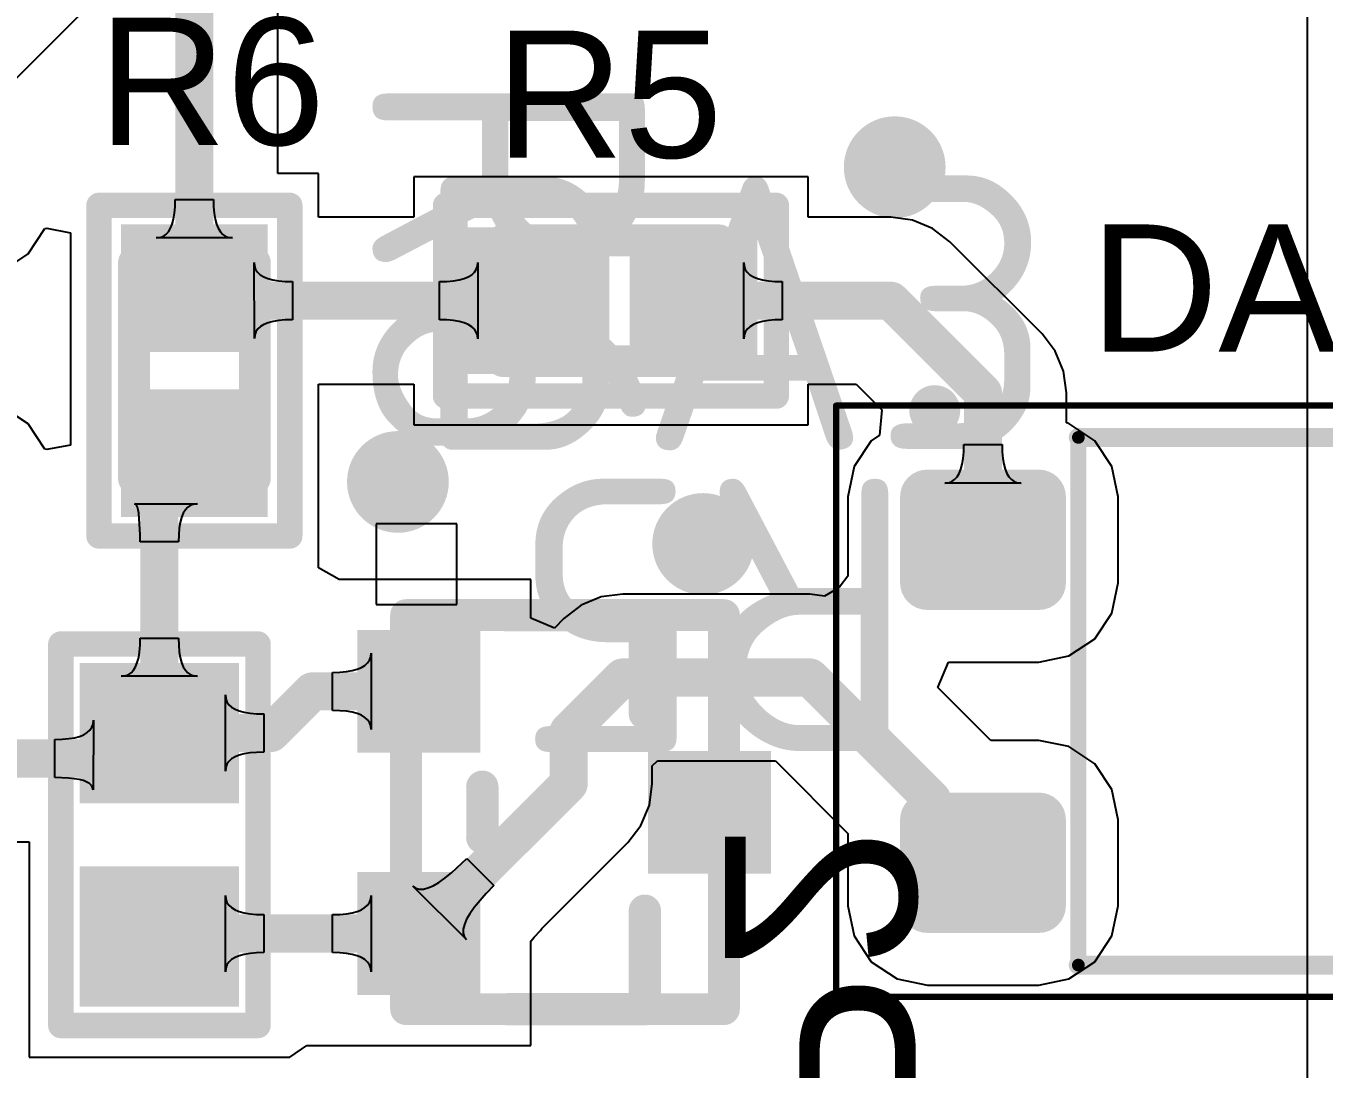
# Model space of a CAD drawing. Header units: inches. Extents: x -26.6 to 27.1, y -26.7 to 26.6.
# Drawn here: x -12.32 to -2.12, y -15.39 to -7.19 of the extents above; entities that cross this region are included whole.
import ezdxf

# ---------------------------------------------------------------- set-up
doc = ezdxf.new("R2010")
doc.units = ezdxf.units.IN
for name, color, linetype in [('Assembly Notes', 56, 'Continuous'), ('Bottom Designator', 56, 'Continuous'), ('Bottom Layer', 5, 'Continuous'), ('Bottom Solder', 6, 'Continuous'), ('Mechanical 13', 56, 'Continuous'), ('Mechanical 15', 56, 'Continuous'), ('Mechanical 4', 56, 'Continuous'), ('Multi-Layer', 9, 'Continuous'), ('Pad Holes', 156, 'Continuous'), ('Top Layer', 1, 'Continuous'), ('Top Overlay', 2, 'Continuous'), ('Top Paste', 8, 'Continuous'), ('Top Solder', 216, 'Continuous'), ('Via Holes', 16, 'Continuous')]:
    doc.layers.add(name, color=color, linetype=linetype)
doc.styles.add('Arial', font='', dxfattribs={"height": 0.2})
doc.styles.add('GOST type B', font='', dxfattribs={"height": 0.2})
doc.styles.get('Arial').set_extended_font_data('Arial')
doc.styles.get('GOST type B').set_extended_font_data('GOST type B')

# ---------------------------------------------------------------- blocks, each defined once
blk = doc.blocks.new('________2_5__16_B_79')
at = {"layer": 'Bottom Layer'}
h = blk.add_hatch(color=5, dxfattribs=at)
edge = h.paths.add_edge_path()
edge.add_arc((0, 0), 2.5, 0, 360)
at = {"layer": 'Bottom Solder'}
h = blk.add_hatch(color=6, dxfattribs=at)
edge = h.paths.add_edge_path()
edge.add_arc((0, 0), 2.602, 0, 360)
at = {"layer": 'Multi-Layer'}
h = blk.add_hatch(color=9, dxfattribs=at)
edge = h.paths.add_edge_path()
edge.add_arc((0, 0), 2.5, 0, 360)
at = {"layer": 'Pad Holes'}
h = blk.add_hatch(color=7, dxfattribs=at)
edge = h.paths.add_edge_path()
edge.add_arc((0, 0), 1.25, 0, 360)
at = {"layer": 'Top Layer'}
h = blk.add_hatch(color=1, dxfattribs=at)
edge = h.paths.add_edge_path()
edge.add_arc((0, 0), 2.5, 0, 360)
at = {"layer": 'Top Solder'}
h = blk.add_hatch(color=216, dxfattribs=at)
edge = h.paths.add_edge_path()
edge.add_arc((0, 0), 2.602, 0, 360)
at = {"layer": 'Mechanical 13'}
for points in [[(2.921, 0, 0.15, 0.15, 1), (-2.921, 0, 0.15, 0.15, 1)], [(-2.959, 0, 0.075, 0.075, 1), (-2.883, 0, 0.075, 0.075, 1)], [(2.883, 0, 0.075, 0.075, 1), (2.959, 0, 0.075, 0.075, 1)]]:
    blk.add_lwpolyline(points, format="xyseb", close=True, dxfattribs=at)
at = {"layer": 'Bottom Designator', "style": 'Arial', "text_generation_flag": 2}
blk.add_text('XP2', height=1.5, rotation=180, dxfattribs=at).set_placement((2.58, -3.171))
blk = doc.blocks.new('0603R_94')
at = {"layer": 'Top Layer'}
for points in [[(-1.05, -0.475), (-1.05, 0.475), (-0.25, 0.475), (-0.25, -0.475)], [(0.25, -0.475), (0.25, 0.475), (1.05, 0.475), (1.05, -0.475)]]:
    blk.add_hatch(color=1, dxfattribs=at).paths.add_polyline_path(points)
at = {"layer": 'Top Paste'}
for points in [[(-1.05, -0.475), (-1.05, 0.475), (-0.25, 0.475), (-0.25, -0.475)], [(0.25, -0.475), (0.25, 0.475), (1.05, 0.475), (1.05, -0.475)]]:
    blk.add_hatch(color=8, dxfattribs=at).paths.add_polyline_path(points)
at = {"layer": 'Top Solder'}
for points in [[(-1.152, -0.577), (-1.152, 0.577), (-0.148, 0.577), (-0.148, -0.577)], [(0.148, -0.577), (0.148, 0.577), (1.152, 0.577), (1.152, -0.577)]]:
    blk.add_hatch(color=216, dxfattribs=at).paths.add_polyline_path(points)
at = {"layer": 'Assembly Notes'}
for points in [[(0.85, 0.475, 0.25, 0.25, 0), (-0.85, 0.475, 0.25, 0.25, 0)], [(-0.85, -0.475, 0.25, 0.25, 0), (-0.85, 0.475, 0.25, 0.25, 0)], [(0.85, -0.475, 0.25, 0.25, 0), (0.85, 0.475, 0.25, 0.25, 0)], [(0.85, -0.475, 0.25, 0.25, 0), (-0.85, -0.475, 0.25, 0.25, 0)]]:
    blk.add_lwpolyline(points, format="xyseb", dxfattribs=at)
for points in [[(-0.913, 0.475, 0.125, 0.125, 1), (-0.788, 0.475, 0.125, 0.125, 1)], [(-0.913, 0.475, 0.125, 0.125, 1), (-0.788, 0.475, 0.125, 0.125, 1)], [(0.787, 0.475, 0.125, 0.125, 1), (0.912, 0.475, 0.125, 0.125, 1)], [(0.787, 0.475, 0.125, 0.125, 1), (0.912, 0.475, 0.125, 0.125, 1)], [(-0.913, -0.475, 0.125, 0.125, 1), (-0.788, -0.475, 0.125, 0.125, 1)], [(-0.913, -0.475, 0.125, 0.125, 1), (-0.788, -0.475, 0.125, 0.125, 1)], [(0.787, -0.475, 0.125, 0.125, 1), (0.912, -0.475, 0.125, 0.125, 1)], [(0.787, -0.475, 0.125, 0.125, 1), (0.912, -0.475, 0.125, 0.125, 1)]]:
    blk.add_lwpolyline(points, format="xyseb", close=True, dxfattribs=at)
at = {"layer": 'Top Overlay'}
for points in [[(-1.3, -0.75, 0.2, 0.2, 0), (-1.3, 0.75, 0.2, 0.2, 0)], [(1.3, 0.75, 0.2, 0.2, 0), (-1.3, 0.75, 0.2, 0.2, 0)], [(1.3, -0.75, 0.2, 0.2, 0), (1.3, 0.75, 0.2, 0.2, 0)], [(1.3, -0.75, 0.2, 0.2, 0), (-1.3, -0.75, 0.2, 0.2, 0)]]:
    blk.add_lwpolyline(points, format="xyseb", dxfattribs=at)
for points in [[(-1.35, 0.75, 0.1, 0.1, 1), (-1.25, 0.75, 0.1, 0.1, 1)], [(-1.35, 0.75, 0.1, 0.1, 1), (-1.25, 0.75, 0.1, 0.1, 1)], [(1.25, 0.75, 0.1, 0.1, 1), (1.35, 0.75, 0.1, 0.1, 1)], [(1.25, 0.75, 0.1, 0.1, 1), (1.35, 0.75, 0.1, 0.1, 1)], [(-1.35, -0.75, 0.1, 0.1, 1), (-1.25, -0.75, 0.1, 0.1, 1)], [(-1.35, -0.75, 0.1, 0.1, 1), (-1.25, -0.75, 0.1, 0.1, 1)], [(1.25, -0.75, 0.1, 0.1, 1), (1.35, -0.75, 0.1, 0.1, 1)], [(1.25, -0.75, 0.1, 0.1, 1), (1.35, -0.75, 0.1, 0.1, 1)]]:
    blk.add_lwpolyline(points, format="xyseb", close=True, dxfattribs=at)
at = {"layer": 'Assembly Notes', "style": 'GOST type B'}
blk.add_text('R6', height=2.15, dxfattribs=at).set_placement((-2.4, 1.4))
blk = doc.blocks.new('0603R_95')
at = {"layer": 'Top Layer'}
for points in [[(-1.05, -0.475), (-1.05, 0.475), (-0.25, 0.475), (-0.25, -0.475)], [(0.25, -0.475), (0.25, 0.475), (1.05, 0.475), (1.05, -0.475)]]:
    blk.add_hatch(color=1, dxfattribs=at).paths.add_polyline_path(points)
at = {"layer": 'Top Paste'}
for points in [[(-1.05, -0.475), (-1.05, 0.475), (-0.25, 0.475), (-0.25, -0.475)], [(0.25, -0.475), (0.25, 0.475), (1.05, 0.475), (1.05, -0.475)]]:
    blk.add_hatch(color=8, dxfattribs=at).paths.add_polyline_path(points)
at = {"layer": 'Top Solder'}
for points in [[(-1.152, -0.577), (-1.152, 0.577), (-0.148, 0.577), (-0.148, -0.577)], [(0.148, -0.577), (0.148, 0.577), (1.152, 0.577), (1.152, -0.577)]]:
    blk.add_hatch(color=216, dxfattribs=at).paths.add_polyline_path(points)
at = {"layer": 'Assembly Notes'}
for points in [[(0.85, 0.475, 0.25, 0.25, 0), (-0.85, 0.475, 0.25, 0.25, 0)], [(-0.85, 0.475, 0.25, 0.25, 0), (-0.85, -0.475, 0.25, 0.25, 0)], [(0.85, 0.475, 0.25, 0.25, 0), (0.85, -0.475, 0.25, 0.25, 0)], [(0.85, -0.475, 0.25, 0.25, 0), (-0.85, -0.475, 0.25, 0.25, 0)]]:
    blk.add_lwpolyline(points, format="xyseb", dxfattribs=at)
for points in [[(-0.913, 0.475, 0.125, 0.125, 1), (-0.788, 0.475, 0.125, 0.125, 1)], [(-0.913, 0.475, 0.125, 0.125, 1), (-0.788, 0.475, 0.125, 0.125, 1)], [(0.787, 0.475, 0.125, 0.125, 1), (0.912, 0.475, 0.125, 0.125, 1)], [(0.787, 0.475, 0.125, 0.125, 1), (0.912, 0.475, 0.125, 0.125, 1)], [(-0.913, -0.475, 0.125, 0.125, 1), (-0.788, -0.475, 0.125, 0.125, 1)], [(-0.913, -0.475, 0.125, 0.125, 1), (-0.788, -0.475, 0.125, 0.125, 1)], [(0.787, -0.475, 0.125, 0.125, 1), (0.912, -0.475, 0.125, 0.125, 1)], [(0.787, -0.475, 0.125, 0.125, 1), (0.912, -0.475, 0.125, 0.125, 1)]]:
    blk.add_lwpolyline(points, format="xyseb", close=True, dxfattribs=at)
at = {"layer": 'Top Overlay'}
for points in [[(-1.3, 0.75, 0.2, 0.2, 0), (-1.3, -0.75, 0.2, 0.2, 0)], [(1.3, 0.75, 0.2, 0.2, 0), (-1.3, 0.75, 0.2, 0.2, 0)], [(1.3, 0.75, 0.2, 0.2, 0), (1.3, -0.75, 0.2, 0.2, 0)], [(1.3, -0.75, 0.2, 0.2, 0), (-1.3, -0.75, 0.2, 0.2, 0)]]:
    blk.add_lwpolyline(points, format="xyseb", dxfattribs=at)
for points in [[(-1.35, 0.75, 0.1, 0.1, 1), (-1.25, 0.75, 0.1, 0.1, 1)], [(-1.35, 0.75, 0.1, 0.1, 1), (-1.25, 0.75, 0.1, 0.1, 1)], [(1.25, 0.75, 0.1, 0.1, 1), (1.35, 0.75, 0.1, 0.1, 1)], [(1.25, 0.75, 0.1, 0.1, 1), (1.35, 0.75, 0.1, 0.1, 1)], [(-1.35, -0.75, 0.1, 0.1, 1), (-1.25, -0.75, 0.1, 0.1, 1)], [(-1.35, -0.75, 0.1, 0.1, 1), (-1.25, -0.75, 0.1, 0.1, 1)], [(1.25, -0.75, 0.1, 0.1, 1), (1.35, -0.75, 0.1, 0.1, 1)], [(1.25, -0.75, 0.1, 0.1, 1), (1.35, -0.75, 0.1, 0.1, 1)]]:
    blk.add_lwpolyline(points, format="xyseb", close=True, dxfattribs=at)
at = {"layer": 'Assembly Notes', "style": 'GOST type B'}
blk.add_text('R5', height=2.15, dxfattribs=at).set_placement((-2.4, 1.4))
blk = doc.blocks.new('SOT23_3_101')
at = {"layer": 'Top Layer'}
for points in [[(-0.381, 0.381), (0.381, 0.381), (0.381, -0.381), (-0.381, -0.381)], [(1.905, -0.571), (2.667, -0.571), (2.667, -1.333), (1.905, -1.333)], [(-0.381, -1.524), (0.381, -1.524), (0.381, -2.286), (-0.381, -2.286)]]:
    blk.add_hatch(color=1, dxfattribs=at).paths.add_polyline_path(points)
at = {"layer": 'Top Paste'}
for points in [[(-0.381, 0.381), (0.381, 0.381), (0.381, -0.381), (-0.381, -0.381)], [(1.905, -0.571), (2.667, -0.571), (2.667, -1.333), (1.905, -1.333)], [(-0.381, -1.524), (0.381, -1.524), (0.381, -2.286), (-0.381, -2.286)]]:
    blk.add_hatch(color=8, dxfattribs=at).paths.add_polyline_path(points)
at = {"layer": 'Top Solder'}
for points in [[(-0.483, 0.483), (0.483, 0.483), (0.483, -0.483), (-0.483, -0.483)], [(1.803, -0.47), (2.769, -0.47), (2.769, -1.435), (1.803, -1.435)], [(-0.483, -1.422), (0.483, -1.422), (0.483, -2.388), (-0.483, -2.388)]]:
    blk.add_hatch(color=216, dxfattribs=at).paths.add_polyline_path(points)
at = {"layer": 'Assembly Notes'}
for points in [[(-0.1, 0.6, 0.25, 0.25, 0), (2.4, 0.6, 0.25, 0.25, 0)], [(-0.1, -2.5, 0.25, 0.25, 0), (-0.1, 0.6, 0.25, 0.25, 0)], [(2.4, -2.5, 0.25, 0.25, 0), (2.4, 0.6, 0.25, 0.25, 0)], [(-0.1, -2.5, 0.25, 0.25, 0), (2.4, -2.5, 0.25, 0.25, 0)]]:
    blk.add_lwpolyline(points, format="xyseb", dxfattribs=at)
for points in [[(-0.162, 0.6, 0.125, 0.125, 1), (-0.038, 0.6, 0.125, 0.125, 1)], [(-0.162, 0.6, 0.125, 0.125, 1), (-0.038, 0.6, 0.125, 0.125, 1)], [(2.338, 0.6, 0.125, 0.125, 1), (2.462, 0.6, 0.125, 0.125, 1)], [(2.338, 0.6, 0.125, 0.125, 1), (2.462, 0.6, 0.125, 0.125, 1)], [(-0.162, -2.5, 0.125, 0.125, 1), (-0.038, -2.5, 0.125, 0.125, 1)], [(-0.162, -2.5, 0.125, 0.125, 1), (-0.038, -2.5, 0.125, 0.125, 1)], [(2.338, -2.5, 0.125, 0.125, 1), (2.462, -2.5, 0.125, 0.125, 1)], [(2.338, -2.5, 0.125, 0.125, 1), (2.462, -2.5, 0.125, 0.125, 1)]]:
    blk.add_lwpolyline(points, format="xyseb", close=True, dxfattribs=at)
at = {"layer": 'Top Overlay'}
for p, q in [((-0.335, 1.318), (-0.335, 0.683)), ((0.3, 1.318), (-0.335, 1.318)), ((0.3, 0.683), (0.3, 1.318)), ((-0.335, 0.683), (0.3, 0.683))]:
    blk.add_line(p, q, dxfattribs=at)
for points in [[(0.675, 0.6, 0.254, 0.254, 0), (1.778, 0.6, 0.254, 0.254, 0)], [(1.778, -0.175, 0.254, 0.254, 0), (1.778, 0.6, 0.254, 0.254, 0)], [(0.5, -1.15, 0.254, 0.254, 0), (0.5, -0.75, 0.254, 0.254, 0)], [(1.778, -2.5, 0.254, 0.254, 0), (1.778, -1.725, 0.254, 0.254, 0)], [(0.7, -2.5, 0.254, 0.254, 0), (1.778, -2.5, 0.254, 0.254, 0)]]:
    blk.add_lwpolyline(points, format="xyseb", dxfattribs=at)
for points in [[(0.611, 0.6, 0.127, 0.127, 1), (0.738, 0.6, 0.127, 0.127, 1)], [(1.714, 0.6, 0.127, 0.127, 1), (1.841, 0.6, 0.127, 0.127, 1)], [(1.714, 0.6, 0.127, 0.127, 1), (1.841, 0.6, 0.127, 0.127, 1)], [(1.714, -0.175, 0.127, 0.127, 1), (1.841, -0.175, 0.127, 0.127, 1)], [(0.436, -0.75, 0.127, 0.127, 1), (0.563, -0.75, 0.127, 0.127, 1)], [(0.436, -1.15, 0.127, 0.127, 1), (0.563, -1.15, 0.127, 0.127, 1)], [(1.714, -1.725, 0.127, 0.127, 1), (1.841, -1.725, 0.127, 0.127, 1)], [(0.637, -2.5, 0.127, 0.127, 1), (0.764, -2.5, 0.127, 0.127, 1)], [(1.714, -2.5, 0.127, 0.127, 1), (1.841, -2.5, 0.127, 0.127, 1)], [(1.714, -2.5, 0.127, 0.127, 1), (1.841, -2.5, 0.127, 0.127, 1)]]:
    blk.add_lwpolyline(points, format="xyseb", close=True, dxfattribs=at)
at = {"layer": 'Assembly Notes', "style": 'GOST type B'}
blk.add_text('DA3', height=2.15, rotation=360, dxfattribs=at).set_placement((-0.05, 1.9))
blk = doc.blocks.new('SOP4_2_54_102')
at = {"layer": 'Top Layer'}
h = blk.add_hatch(color=1, dxfattribs=at)
edge = h.paths.add_edge_path()
edge.add_arc((-3.488, 1.608), 0.112, 90, 180)
edge.add_line((-3.6, 1.608), (-3.6, 0.932))
edge.add_arc((-3.488, 0.932), 0.112, 180, 270)
edge.add_line((-3.488, 0.82), (-2.612, 0.82))
edge.add_arc((-2.612, 0.932), 0.112, 270, 360)
edge.add_line((-2.5, 0.932), (-2.5, 1.608))
edge.add_arc((-2.612, 1.608), 0.112, 0, 90)
edge.add_line((-2.612, 1.72), (-3.488, 1.72))
h = blk.add_hatch(color=1, dxfattribs=at)
edge = h.paths.add_edge_path()
edge.add_arc((2.612, 1.608), 0.112, 90, 180)
edge.add_line((2.5, 1.608), (2.5, 0.932))
edge.add_arc((2.612, 0.932), 0.112, 180, 270)
edge.add_line((2.612, 0.82), (3.488, 0.82))
edge.add_arc((3.488, 0.932), 0.112, 270, 360)
edge.add_line((3.6, 0.932), (3.6, 1.608))
edge.add_arc((3.488, 1.608), 0.112, 0, 90)
edge.add_line((3.488, 1.72), (2.612, 1.72))
h = blk.add_hatch(color=1, dxfattribs=at)
edge = h.paths.add_edge_path()
edge.add_arc((-3.488, -0.932), 0.112, 90, 180)
edge.add_line((-3.6, -0.932), (-3.6, -1.608))
edge.add_arc((-3.488, -1.608), 0.112, 180, 270)
edge.add_line((-3.488, -1.72), (-2.612, -1.72))
edge.add_arc((-2.612, -1.608), 0.112, 270, 360)
edge.add_line((-2.5, -1.608), (-2.5, -0.932))
edge.add_arc((-2.612, -0.932), 0.112, 0, 90)
edge.add_line((-2.612, -0.82), (-3.488, -0.82))
h = blk.add_hatch(color=1, dxfattribs=at)
edge = h.paths.add_edge_path()
edge.add_arc((2.612, -0.932), 0.112, 90, 180)
edge.add_line((2.5, -0.932), (2.5, -1.608))
edge.add_arc((2.612, -1.608), 0.112, 180, 270)
edge.add_line((2.612, -1.72), (3.488, -1.72))
edge.add_arc((3.488, -1.608), 0.112, 270, 360)
edge.add_line((3.6, -1.608), (3.6, -0.932))
edge.add_arc((3.488, -0.932), 0.112, 0, 90)
edge.add_line((3.488, -0.82), (2.612, -0.82))
at = {"layer": 'Top Paste'}
h = blk.add_hatch(color=8, dxfattribs=at)
edge = h.paths.add_edge_path()
edge.add_arc((-3.488, 1.608), 0.112, 90, 180)
edge.add_line((-3.6, 1.608), (-3.6, 0.932))
edge.add_arc((-3.488, 0.932), 0.112, 180, 270)
edge.add_line((-3.488, 0.82), (-2.612, 0.82))
edge.add_arc((-2.612, 0.932), 0.112, 270, 360)
edge.add_line((-2.5, 0.932), (-2.5, 1.608))
edge.add_arc((-2.612, 1.608), 0.112, 0, 90)
edge.add_line((-2.612, 1.72), (-3.488, 1.72))
h = blk.add_hatch(color=8, dxfattribs=at)
edge = h.paths.add_edge_path()
edge.add_arc((2.612, 1.608), 0.112, 90, 180)
edge.add_line((2.5, 1.608), (2.5, 0.932))
edge.add_arc((2.612, 0.932), 0.112, 180, 270)
edge.add_line((2.612, 0.82), (3.488, 0.82))
edge.add_arc((3.488, 0.932), 0.112, 270, 360)
edge.add_line((3.6, 0.932), (3.6, 1.608))
edge.add_arc((3.488, 1.608), 0.112, 0, 90)
edge.add_line((3.488, 1.72), (2.612, 1.72))
h = blk.add_hatch(color=8, dxfattribs=at)
edge = h.paths.add_edge_path()
edge.add_arc((-3.488, -0.932), 0.112, 90, 180)
edge.add_line((-3.6, -0.932), (-3.6, -1.608))
edge.add_arc((-3.488, -1.608), 0.112, 180, 270)
edge.add_line((-3.488, -1.72), (-2.612, -1.72))
edge.add_arc((-2.612, -1.608), 0.112, 270, 360)
edge.add_line((-2.5, -1.608), (-2.5, -0.932))
edge.add_arc((-2.612, -0.932), 0.112, 0, 90)
edge.add_line((-2.612, -0.82), (-3.488, -0.82))
h = blk.add_hatch(color=8, dxfattribs=at)
edge = h.paths.add_edge_path()
edge.add_arc((2.612, -0.932), 0.112, 90, 180)
edge.add_line((2.5, -0.932), (2.5, -1.608))
edge.add_arc((2.612, -1.608), 0.112, 180, 270)
edge.add_line((2.612, -1.72), (3.488, -1.72))
edge.add_arc((3.488, -1.608), 0.112, 270, 360)
edge.add_line((3.6, -1.608), (3.6, -0.932))
edge.add_arc((3.488, -0.932), 0.112, 0, 90)
edge.add_line((3.488, -0.82), (2.612, -0.82))
at = {"layer": 'Top Solder'}
h = blk.add_hatch(color=216, dxfattribs=at)
edge = h.paths.add_edge_path()
edge.add_arc((-3.488, 1.608), 0.214, 90, 180)
edge.add_line((-3.702, 1.608), (-3.702, 0.932))
edge.add_arc((-3.488, 0.932), 0.214, 180, 270)
edge.add_line((-3.488, 0.718), (-2.612, 0.718))
edge.add_arc((-2.612, 0.932), 0.214, 270, 360)
edge.add_line((-2.398, 0.932), (-2.398, 1.608))
edge.add_arc((-2.612, 1.608), 0.214, 0, 90)
edge.add_line((-2.612, 1.822), (-3.488, 1.822))
h = blk.add_hatch(color=216, dxfattribs=at)
edge = h.paths.add_edge_path()
edge.add_arc((2.612, 1.608), 0.214, 90, 180)
edge.add_line((2.398, 1.608), (2.398, 0.932))
edge.add_arc((2.612, 0.932), 0.214, 180, 270)
edge.add_line((2.612, 0.718), (3.488, 0.718))
edge.add_arc((3.488, 0.932), 0.214, 270, 360)
edge.add_line((3.702, 0.932), (3.702, 1.608))
edge.add_arc((3.488, 1.608), 0.214, 0, 90)
edge.add_line((3.488, 1.822), (2.612, 1.822))
h = blk.add_hatch(color=216, dxfattribs=at)
edge = h.paths.add_edge_path()
edge.add_arc((-3.488, -0.932), 0.214, 90, 180)
edge.add_line((-3.702, -0.932), (-3.702, -1.608))
edge.add_arc((-3.488, -1.608), 0.214, 180, 270)
edge.add_line((-3.488, -1.822), (-2.612, -1.822))
edge.add_arc((-2.612, -1.608), 0.214, 270, 360)
edge.add_line((-2.398, -1.608), (-2.398, -0.932))
edge.add_arc((-2.612, -0.932), 0.214, 0, 90)
edge.add_line((-2.612, -0.718), (-3.488, -0.718))
h = blk.add_hatch(color=216, dxfattribs=at)
edge = h.paths.add_edge_path()
edge.add_arc((2.612, -0.932), 0.214, 90, 180)
edge.add_line((2.398, -0.932), (2.398, -1.608))
edge.add_arc((2.612, -1.608), 0.214, 180, 270)
edge.add_line((2.612, -1.822), (3.488, -1.822))
edge.add_arc((3.488, -1.608), 0.214, 270, 360)
edge.add_line((3.702, -1.608), (3.702, -0.932))
edge.add_arc((3.488, -0.932), 0.214, 0, 90)
edge.add_line((3.488, -0.718), (2.612, -0.718))
at = {"layer": 'Mechanical 13'}
for points in [[(-3.329, 2.286, 0.2, 0.2, 1), (-3.529, 2.286, 0.2, 0.2, 1)], [(-3.579, 2.286, 0.1, 0.1, 1), (-3.479, 2.286, 0.1, 0.1, 1)], [(-3.379, 2.286, 0.1, 0.1, 1), (-3.279, 2.286, 0.1, 0.1, 1)], [(-2.332, 2.075, 0.0635, 0.0635, 1), (-2.268, 2.075, 0.0635, 0.0635, 1)], [(-2.325, 2.075, 0.05, 0.05, 1), (-2.275, 2.075, 0.05, 0.05, 1)], [(2.268, 2.075, 0.0635, 0.0635, 1), (2.332, 2.075, 0.0635, 0.0635, 1)], [(2.275, 2.075, 0.05, 0.05, 1), (2.325, 2.075, 0.05, 0.05, 1)], [(-2.332, -2.075, 0.0635, 0.0635, 1), (-2.268, -2.075, 0.0635, 0.0635, 1)], [(-2.325, -2.075, 0.05, 0.05, 1), (-2.275, -2.075, 0.05, 0.05, 1)], [(2.268, -2.075, 0.0635, 0.0635, 1), (2.332, -2.075, 0.0635, 0.0635, 1)], [(2.275, -2.075, 0.05, 0.05, 1), (2.325, -2.075, 0.05, 0.05, 1)]]:
    blk.add_lwpolyline(points, format="xyseb", close=True, dxfattribs=at)
for points in [[(-2.3, -2.075, 0.127, 0.127, 0), (-2.3, 2.075, 0.127, 0.127, 0)], [(-2.3, 2.075, 0.1, 0.1, 0), (2.3, 2.075, 0.1, 0.1, 0)], [(2.3, -2.075, 0.127, 0.127, 0), (2.3, 2.075, 0.127, 0.127, 0)], [(-2.3, -2.075, 0.1, 0.1, 0), (2.3, -2.075, 0.1, 0.1, 0)]]:
    blk.add_lwpolyline(points, format="xyseb", dxfattribs=at)
at = {"layer": 'Mechanical 15'}
for points in [[(-4.205, -2.325, 0.05, 0.05, 0), (-4.205, 2.325, 0.05, 0.05, 0)], [(-4.205, 2.325, 0.05, 0.05, 0), (4.205, 2.325, 0.05, 0.05, 0)], [(4.205, -2.325, 0.05, 0.05, 0), (4.205, 2.325, 0.05, 0.05, 0)], [(-4.205, -2.325, 0.05, 0.05, 0), (4.205, -2.325, 0.05, 0.05, 0)]]:
    blk.add_lwpolyline(points, format="xyseb", dxfattribs=at)
for points in [[(-4.217, 2.325, 0.025, 0.025, 1), (-4.193, 2.325, 0.025, 0.025, 1)], [(-4.217, 2.325, 0.025, 0.025, 1), (-4.193, 2.325, 0.025, 0.025, 1)], [(4.193, 2.325, 0.025, 0.025, 1), (4.217, 2.325, 0.025, 0.025, 1)], [(4.193, 2.325, 0.025, 0.025, 1), (4.217, 2.325, 0.025, 0.025, 1)], [(-4.217, -2.325, 0.025, 0.025, 1), (-4.193, -2.325, 0.025, 0.025, 1)], [(-4.217, -2.325, 0.025, 0.025, 1), (-4.193, -2.325, 0.025, 0.025, 1)], [(4.193, -2.325, 0.025, 0.025, 1), (4.217, -2.325, 0.025, 0.025, 1)], [(4.193, -2.325, 0.025, 0.025, 1), (4.217, -2.325, 0.025, 0.025, 1)]]:
    blk.add_lwpolyline(points, format="xyseb", close=True, dxfattribs=at)
at = {"layer": 'Top Overlay'}
for points in [[(-3.329, 2.286, 0.2, 0.2, 1), (-3.529, 2.286, 0.2, 0.2, 1)], [(-3.579, 2.286, 0.1, 0.1, 1), (-3.479, 2.286, 0.1, 0.1, 1)], [(-3.379, 2.286, 0.1, 0.1, 1), (-3.279, 2.286, 0.1, 0.1, 1)], [(-2.338, 2.075, 0.075, 0.075, 1), (-2.262, 2.075, 0.075, 0.075, 1)], [(2.262, 2.075, 0.075, 0.075, 1), (2.338, 2.075, 0.075, 0.075, 1)], [(-2.338, -2.075, 0.075, 0.075, 1), (-2.262, -2.075, 0.075, 0.075, 1)], [(2.262, -2.075, 0.075, 0.075, 1), (2.338, -2.075, 0.075, 0.075, 1)]]:
    blk.add_lwpolyline(points, format="xyseb", close=True, dxfattribs=at)
for points in [[(-2.3, 2.075, 0.15, 0.15, 0), (2.3, 2.075, 0.15, 0.15, 0)], [(-2.3, -2.075, 0.15, 0.15, 0), (2.3, -2.075, 0.15, 0.15, 0)]]:
    blk.add_lwpolyline(points, format="xyseb", dxfattribs=at)
blk = doc.blocks.new('0603C_105')
at = {"layer": 'Top Layer'}
for points in [[(-1.25, -0.525), (-1.25, 0.525), (-0.35, 0.525), (-0.35, -0.525)], [(0.35, -0.525), (0.35, 0.525), (1.25, 0.525), (1.25, -0.525)]]:
    blk.add_hatch(color=1, dxfattribs=at).paths.add_polyline_path(points)
at = {"layer": 'Top Paste'}
for points in [[(-1.25, -0.525), (-1.25, 0.525), (-0.35, 0.525), (-0.35, -0.525)], [(0.35, -0.525), (0.35, 0.525), (1.25, 0.525), (1.25, -0.525)]]:
    blk.add_hatch(color=8, dxfattribs=at).paths.add_polyline_path(points)
at = {"layer": 'Top Solder'}
for points in [[(-1.352, -0.627), (-1.352, 0.627), (-0.248, 0.627), (-0.248, -0.627)], [(0.248, -0.627), (0.248, 0.627), (1.352, 0.627), (1.352, -0.627)]]:
    blk.add_hatch(color=216, dxfattribs=at).paths.add_polyline_path(points)
at = {"layer": 'Top Overlay'}
for points in [[(-1.5, 0.775, 0.2, 0.2, 0), (1.5, 0.775, 0.2, 0.2, 0)], [(-1.5, 0.775, 0.2, 0.2, 0), (-1.5, -0.775, 0.2, 0.2, 0)], [(1.5, 0.775, 0.2, 0.2, 0), (1.5, -0.775, 0.2, 0.2, 0)], [(-1.5, -0.775, 0.2, 0.2, 0), (1.5, -0.775, 0.2, 0.2, 0)]]:
    blk.add_lwpolyline(points, format="xyseb", dxfattribs=at)
for points in [[(-1.55, 0.775, 0.1, 0.1, 1), (-1.45, 0.775, 0.1, 0.1, 1)], [(-1.55, 0.775, 0.1, 0.1, 1), (-1.45, 0.775, 0.1, 0.1, 1)], [(1.45, 0.775, 0.1, 0.1, 1), (1.55, 0.775, 0.1, 0.1, 1)], [(1.45, 0.775, 0.1, 0.1, 1), (1.55, 0.775, 0.1, 0.1, 1)], [(-1.55, -0.775, 0.1, 0.1, 1), (-1.45, -0.775, 0.1, 0.1, 1)], [(-1.55, -0.775, 0.1, 0.1, 1), (-1.45, -0.775, 0.1, 0.1, 1)], [(1.45, -0.775, 0.1, 0.1, 1), (1.55, -0.775, 0.1, 0.1, 1)], [(1.45, -0.775, 0.1, 0.1, 1), (1.55, -0.775, 0.1, 0.1, 1)]]:
    blk.add_lwpolyline(points, format="xyseb", close=True, dxfattribs=at)

msp = doc.modelspace()

# ---------------------------------------------------------------- hatches: boundary and pattern name
at = {"layer": 'Bottom Layer'}
h = msp.add_hatch(color=5, dxfattribs=at)
edge = h.paths.add_edge_path()
edge.add_arc((-5.494, -8.3), 0.4, 0, 360)
h = msp.add_hatch(color=5, dxfattribs=at)
edge = h.paths.add_edge_path()
edge.add_arc((-9.4, -10.775), 0.4, 0, 360)
h = msp.add_hatch(color=5, dxfattribs=at)
edge = h.paths.add_edge_path()
edge.add_arc((-7, -11.263), 0.4, 0, 360)
at = {"layer": 'Top Layer'}
h = msp.add_hatch(color=1, dxfattribs=at)
edge = h.paths.add_edge_path()
edge.add_arc((-5.494, -8.3), 0.4, 0, 360)
h = msp.add_hatch(color=1, dxfattribs=at)
edge = h.paths.add_edge_path()
edge.add_arc((-9.4, -10.775), 0.4, 0, 360)
h = msp.add_hatch(color=1, dxfattribs=at)
edge = h.paths.add_edge_path()
edge.add_arc((-7, -11.263), 0.4, 0, 360)
at = {"layer": 'Via Holes'}
h = msp.add_hatch(color=7, dxfattribs=at)
edge = h.paths.add_edge_path()
edge.add_arc((-5.494, -8.3), 0.2, 0, 360)
h = msp.add_hatch(color=7, dxfattribs=at)
edge = h.paths.add_edge_path()
edge.add_arc((-9.4, -10.775), 0.2, 0, 360)
h = msp.add_hatch(color=7, dxfattribs=at)
edge = h.paths.add_edge_path()
edge.add_arc((-7, -11.263), 0.2, 0, 360)

# ---------------------------------------------------------------- linework, layer by layer
at = {"layer": 'Bottom Layer'}
msp.add_line((-2.25, -2.75), (-2.25, -26.228), dxfattribs=at)
at = {"layer": 'Mechanical 4'}
msp.add_lwpolyline([(23.817, -11.647, 0.254, 0.254, -12.462017), (26.265, -3.558, 0.254, 0.254, 0)], format="xyseb", dxfattribs=at)
at = {"layer": 'Top Layer'}
for p, q in [((-2.25, -2.75), (-2.25, -26.228)), ((-10.344, -8.35), (-10.344, -6.265)), ((-11.55, -6.75), (-13.125, -8.325)), ((-10.025, -8.35), (-10.344, -8.35)), ((-10.025, -8.694), (-10.025, -8.35)), ((-6.175, -8.375), (-9.275, -8.375)), ((-9.275, -8.375), (-9.275, -8.694)), ((-6.175, -8.694), (-6.175, -8.375)), ((-11.152, -8.611), (-11.15, -8.553)), ((-11.15, -8.553), (-10.85, -8.553)), ((-10.85, -8.553), (-10.849, -8.611)), ((-11.164, -8.708), (-11.156, -8.662)), ((-11.156, -8.662), (-11.152, -8.611)), ((-10.849, -8.611), (-10.844, -8.662)), ((-10.844, -8.662), (-10.837, -8.708)), ((-11.188, -8.78), (-11.174, -8.747)), ((-11.174, -8.747), (-11.164, -8.708)), ((-10.837, -8.708), (-10.826, -8.747)), ((-10.826, -8.747), (-10.813, -8.78)), ((-9.275, -8.694), (-10.025, -8.694)), ((-5.525, -8.694), (-6.175, -8.694)), ((-5.355, -8.717), (-5.525, -8.694)), ((-5.197, -8.782), (-5.355, -8.717)), ((-12.308, -8.982), (-12.175, -8.782)), ((-12.175, -8.782), (-12.159, -8.779)), ((-12.159, -8.779), (-11.975, -8.815)), ((-11.975, -8.815), (-11.975, -10.15)), ((-11.3, -8.856), (-11.272, -8.853)), ((-10.7, -8.856), (-11.3, -8.856)), ((-11.272, -8.853), (-11.246, -8.844)), ((-11.246, -8.844), (-11.224, -8.829)), ((-11.224, -8.829), (-11.204, -8.808)), ((-11.204, -8.808), (-11.188, -8.78)), ((-10.813, -8.78), (-10.796, -8.808)), ((-10.796, -8.808), (-10.777, -8.829)), ((-10.777, -8.829), (-10.754, -8.844)), ((-10.754, -8.844), (-10.729, -8.853)), ((-10.729, -8.853), (-10.7, -8.856)), ((-5.061, -8.886), (-5.197, -8.782)), ((-4.336, -9.611), (-5.061, -8.886)), ((-12.514, -9.119), (-12.308, -8.982)), ((-10.528, -9.647), (-10.531, -9.05)), ((-10.531, -9.05), (-10.528, -9.078)), ((-10.528, -9.078), (-10.519, -9.104)), ((-8.784, -9.104), (-8.775, -9.078)), ((-8.775, -9.078), (-8.772, -9.05)), ((-8.772, -9.05), (-8.772, -9.65)), ((-6.681, -9.65), (-6.681, -9.05)), ((-6.681, -9.05), (-6.678, -9.078)), ((-6.678, -9.078), (-6.669, -9.104)), ((-10.519, -9.104), (-10.503, -9.126)), ((-10.503, -9.126), (-10.482, -9.146)), ((-10.482, -9.146), (-10.455, -9.162)), ((-10.455, -9.162), (-10.422, -9.176)), ((-10.422, -9.176), (-10.382, -9.186)), ((-8.919, -9.186), (-8.88, -9.176)), ((-8.88, -9.176), (-8.847, -9.162)), ((-8.847, -9.162), (-8.82, -9.146)), ((-8.82, -9.146), (-8.799, -9.126)), ((-8.799, -9.126), (-8.784, -9.104)), ((-6.669, -9.104), (-6.654, -9.126)), ((-6.654, -9.126), (-6.633, -9.146)), ((-6.633, -9.146), (-6.605, -9.162)), ((-6.605, -9.162), (-6.572, -9.176)), ((-6.572, -9.176), (-6.533, -9.186)), ((-10.382, -9.186), (-10.337, -9.194)), ((-10.337, -9.194), (-10.285, -9.198)), ((-10.285, -9.198), (-10.228, -9.2)), ((-10.228, -9.2), (-10.228, -9.5)), ((-9.072, -9.2), (-9.015, -9.198)), ((-9.072, -9.5), (-9.072, -9.2)), ((-9.015, -9.198), (-8.964, -9.194)), ((-8.964, -9.194), (-8.919, -9.186)), ((-6.533, -9.186), (-6.487, -9.194)), ((-6.487, -9.194), (-6.436, -9.198)), ((-6.436, -9.198), (-6.378, -9.2)), ((-6.378, -9.2), (-6.378, -9.5)), ((-10.501, -9.572), (-10.516, -9.594)), ((-10.48, -9.553), (-10.501, -9.572)), ((-10.453, -9.537), (-10.48, -9.553)), ((-10.42, -9.524), (-10.453, -9.537)), ((-10.381, -9.513), (-10.42, -9.524)), ((-10.336, -9.506), (-10.381, -9.513)), ((-10.285, -9.501), (-10.336, -9.506)), ((-10.228, -9.5), (-10.285, -9.501)), ((-9.015, -9.501), (-9.072, -9.5)), ((-8.964, -9.506), (-9.015, -9.501)), ((-8.919, -9.513), (-8.964, -9.506)), ((-8.88, -9.524), (-8.919, -9.513)), ((-8.847, -9.537), (-8.88, -9.524)), ((-8.82, -9.554), (-8.847, -9.537)), ((-8.799, -9.573), (-8.82, -9.554)), ((-8.784, -9.596), (-8.799, -9.573)), ((-6.654, -9.573), (-6.669, -9.596)), ((-6.633, -9.554), (-6.654, -9.573)), ((-6.605, -9.537), (-6.633, -9.554)), ((-6.572, -9.524), (-6.605, -9.537)), ((-6.533, -9.513), (-6.572, -9.524)), ((-6.487, -9.506), (-6.533, -9.513)), ((-6.436, -9.501), (-6.487, -9.506)), ((-6.378, -9.5), (-6.436, -9.501)), ((-10.525, -9.619), (-10.528, -9.647)), ((-10.516, -9.594), (-10.525, -9.619)), ((-8.775, -9.621), (-8.784, -9.596)), ((-8.772, -9.65), (-8.775, -9.621)), ((-6.678, -9.621), (-6.681, -9.65)), ((-6.669, -9.596), (-6.678, -9.621)), ((-4.232, -9.747), (-4.336, -9.611)), ((-4.167, -9.905), (-4.232, -9.747)), ((-4.144, -10.075), (-4.167, -9.905)), ((-10.025, -11.38), (-10.025, -10.006)), ((-10.025, -10.006), (-9.275, -10.006)), ((-9.275, -10.006), (-9.275, -10.325)), ((-6.175, -10.325), (-6.175, -10.006)), ((-6.175, -10.006), (-5.797, -10.006)), ((-5.797, -10.006), (-5.594, -10.208)), ((-4.144, -10.311), (-4.144, -10.075)), ((-12.308, -10.318), (-12.514, -10.181)), ((-11.975, -10.15), (-11.975, -10.485)), ((-5.594, -10.208), (-5.614, -10.407)), ((-12.175, -10.518), (-12.308, -10.318)), ((-9.275, -10.325), (-6.175, -10.325)), ((-5.614, -10.407), (-5.679, -10.451)), ((-4.124, -10.316), (-4.144, -10.311)), ((-3.921, -10.451), (-4.124, -10.316)), ((-11.975, -10.485), (-12.159, -10.521)), ((-5.679, -10.451), (-5.814, -10.654)), ((-4.951, -10.538), (-4.95, -10.481)), ((-4.95, -10.481), (-4.65, -10.481)), ((-4.65, -10.481), (-4.648, -10.538)), ((-3.786, -10.654), (-3.921, -10.451)), ((-12.159, -10.521), (-12.175, -10.518)), ((-4.963, -10.635), (-4.956, -10.59)), ((-4.956, -10.59), (-4.951, -10.538)), ((-4.648, -10.538), (-4.644, -10.59)), ((-4.644, -10.59), (-4.636, -10.635)), ((-5.814, -10.654), (-5.862, -10.893)), ((-5.004, -10.735), (-4.987, -10.708)), ((-4.987, -10.708), (-4.974, -10.675)), ((-4.974, -10.675), (-4.963, -10.635)), ((-4.636, -10.635), (-4.626, -10.675)), ((-4.626, -10.675), (-4.612, -10.708)), ((-4.612, -10.708), (-4.596, -10.735)), ((-3.738, -10.893), (-3.786, -10.654)), ((-5.1, -10.784), (-5.071, -10.781)), ((-4.5, -10.784), (-5.1, -10.784)), ((-5.071, -10.781), (-5.046, -10.772)), ((-5.046, -10.772), (-5.023, -10.757)), ((-5.023, -10.757), (-5.004, -10.735)), ((-4.596, -10.735), (-4.576, -10.757)), ((-4.576, -10.757), (-4.554, -10.772)), ((-4.554, -10.772), (-4.528, -10.781)), ((-4.528, -10.781), (-4.5, -10.784)), ((-5.862, -10.893), (-5.862, -11.517)), ((-3.738, -11.568), (-3.738, -10.893)), ((-11.463, -10.95), (-11.472, -10.947)), ((-11.472, -10.947), (-10.975, -10.947)), ((-11.455, -10.959), (-11.463, -10.95)), ((-11.448, -10.974), (-11.455, -10.959)), ((-11.442, -10.995), (-11.448, -10.974)), ((-11.437, -11.022), (-11.442, -10.995)), ((-11.425, -11.19), (-11.437, -11.022)), ((-11.087, -11.022), (-11.101, -11.055)), ((-11.071, -10.995), (-11.087, -11.022)), ((-11.051, -10.974), (-11.071, -10.995)), ((-11.029, -10.959), (-11.051, -10.974)), ((-11.003, -10.95), (-11.029, -10.959)), ((-10.975, -10.947), (-11.003, -10.95)), ((-11.111, -11.094), (-11.119, -11.139)), ((-11.101, -11.055), (-11.111, -11.094)), ((-11.425, -11.247), (-11.425, -11.19)), ((-11.123, -11.19), (-11.125, -11.247)), ((-11.119, -11.139), (-11.123, -11.19)), ((-11.125, -11.247), (-11.425, -11.247)), ((-10.025, -11.45), (-10.025, -11.38)), ((-9.863, -11.542), (-10.025, -11.45)), ((-5.862, -11.517), (-5.924, -11.595)), ((-8.355, -11.542), (-9.863, -11.542)), ((-8.355, -11.847), (-8.355, -11.542)), ((-5.951, -11.618), (-6.045, -11.673)), ((-5.924, -11.595), (-5.951, -11.618)), ((-3.786, -11.806), (-3.738, -11.568)), ((-7.802, -11.68), (-7.96, -11.745)), ((-7.632, -11.657), (-7.802, -11.68)), ((-6.161, -11.657), (-7.632, -11.657)), ((-6.045, -11.673), (-6.161, -11.657)), ((-7.96, -11.745), (-8.096, -11.849)), ((-3.921, -12.009), (-3.786, -11.806)), ((-8.17, -11.924), (-8.355, -11.847)), ((-8.096, -11.849), (-8.17, -11.924)), ((-11.426, -12.06), (-11.425, -12.003)), ((-11.425, -12.003), (-11.125, -12.003)), ((-11.125, -12.003), (-11.123, -12.06)), ((-4.124, -12.144), (-3.921, -12.009)), ((-11.438, -12.156), (-11.431, -12.111)), ((-11.431, -12.111), (-11.426, -12.06)), ((-11.123, -12.06), (-11.119, -12.111)), ((-11.119, -12.111), (-11.111, -12.156)), ((-9.614, -12.151), (-9.611, -12.123)), ((-9.611, -12.123), (-9.611, -12.722)), ((-4.362, -12.192), (-4.124, -12.144)), ((-11.479, -12.255), (-11.462, -12.228)), ((-11.462, -12.228), (-11.449, -12.195)), ((-11.449, -12.195), (-11.438, -12.156)), ((-11.111, -12.156), (-11.101, -12.195)), ((-11.101, -12.195), (-11.087, -12.228)), ((-11.087, -12.228), (-11.071, -12.255)), ((-9.72, -12.248), (-9.687, -12.235)), ((-9.687, -12.235), (-9.659, -12.218)), ((-9.659, -12.218), (-9.638, -12.199)), ((-9.638, -12.199), (-9.623, -12.177)), ((-9.623, -12.177), (-9.614, -12.151)), ((-5.155, -12.392), (-5.072, -12.192)), ((-5.072, -12.192), (-4.362, -12.192)), ((-11.575, -12.303), (-11.546, -12.3)), ((-10.975, -12.303), (-11.575, -12.303)), ((-11.546, -12.3), (-11.521, -12.291)), ((-11.521, -12.291), (-11.498, -12.276)), ((-11.498, -12.276), (-11.479, -12.255)), ((-11.071, -12.255), (-11.051, -12.276)), ((-11.051, -12.276), (-11.029, -12.291)), ((-11.029, -12.291), (-11.003, -12.3)), ((-11.003, -12.3), (-10.975, -12.303)), ((-9.914, -12.273), (-9.856, -12.271)), ((-9.914, -12.572), (-9.914, -12.273)), ((-9.856, -12.271), (-9.805, -12.267)), ((-9.805, -12.267), (-9.759, -12.259)), ((-9.759, -12.259), (-9.72, -12.248)), ((-10.756, -13.05), (-10.756, -12.45)), ((-10.756, -12.45), (-10.753, -12.479)), ((-4.739, -12.808), (-5.155, -12.392)), ((-10.753, -12.479), (-10.744, -12.504)), ((-10.744, -12.504), (-10.729, -12.527)), ((-10.729, -12.527), (-10.708, -12.546)), ((-10.708, -12.546), (-10.68, -12.563)), ((-11.797, -12.679), (-11.794, -12.65)), ((-11.794, -12.65), (-11.797, -13.197)), ((-10.68, -12.563), (-10.647, -12.576)), ((-10.647, -12.576), (-10.608, -12.587)), ((-10.608, -12.587), (-10.562, -12.594)), ((-10.562, -12.594), (-10.511, -12.599)), ((-10.511, -12.599), (-10.453, -12.6)), ((-10.453, -12.6), (-10.453, -12.9)), ((-9.856, -12.574), (-9.914, -12.572)), ((-9.805, -12.578), (-9.856, -12.574)), ((-9.759, -12.586), (-9.805, -12.578)), ((-9.72, -12.597), (-9.759, -12.586)), ((-9.687, -12.61), (-9.72, -12.597)), ((-9.659, -12.627), (-9.687, -12.61)), ((-9.638, -12.646), (-9.659, -12.627)), ((-9.623, -12.668), (-9.638, -12.646)), ((-11.87, -12.763), (-11.843, -12.746)), ((-11.843, -12.746), (-11.822, -12.727)), ((-11.822, -12.727), (-11.806, -12.704)), ((-11.806, -12.704), (-11.797, -12.679)), ((-9.614, -12.694), (-9.623, -12.668)), ((-9.611, -12.722), (-9.614, -12.694)), ((-12.097, -12.8), (-12.04, -12.799)), ((-12.097, -13.1), (-12.097, -12.8)), ((-12.04, -12.799), (-11.988, -12.794)), ((-11.988, -12.794), (-11.943, -12.787)), ((-11.943, -12.787), (-11.903, -12.776)), ((-11.903, -12.776), (-11.87, -12.763)), ((-4.362, -12.808), (-4.739, -12.808)), ((-4.124, -12.856), (-4.362, -12.808)), ((-3.921, -12.991), (-4.124, -12.856)), ((-10.708, -12.954), (-10.729, -12.974)), ((-10.68, -12.938), (-10.708, -12.954)), ((-10.647, -12.924), (-10.68, -12.938)), ((-10.608, -12.914), (-10.647, -12.924)), ((-10.562, -12.906), (-10.608, -12.914)), ((-10.511, -12.902), (-10.562, -12.906)), ((-10.453, -12.9), (-10.511, -12.902)), ((-10.753, -13.022), (-10.756, -13.05)), ((-10.744, -12.996), (-10.753, -13.022)), ((-10.729, -12.974), (-10.744, -12.996)), ((-7.401, -13.009), (-7.36, -12.969)), ((-7.401, -13.148), (-7.401, -13.009)), ((-7.36, -12.969), (-6.432, -12.969)), ((-6.432, -12.969), (-5.862, -13.539)), ((-3.786, -13.194), (-3.921, -12.991)), ((-11.989, -13.104), (-12.097, -13.1)), ((-11.944, -13.109), (-11.989, -13.104)), ((-11.905, -13.116), (-11.944, -13.109)), ((-11.872, -13.124), (-11.905, -13.116)), ((-11.845, -13.135), (-11.872, -13.124)), ((-11.824, -13.148), (-11.845, -13.135)), ((-11.809, -13.162), (-11.824, -13.148)), ((-11.8, -13.179), (-11.809, -13.162)), ((-7.423, -13.318), (-7.401, -13.148)), ((-11.797, -13.197), (-11.8, -13.179)), ((-3.738, -13.433), (-3.786, -13.194)), ((-7.489, -13.476), (-7.423, -13.318)), ((-3.738, -14.108), (-3.738, -13.433)), ((-7.593, -13.612), (-7.489, -13.476)), ((-5.862, -13.539), (-5.862, -14.108)), ((-12.725, -13.606), (-12.3, -13.606)), ((-12.3, -13.606), (-12.3, -15.3)), ((-8.269, -14.287), (-7.593, -13.612)), ((-8.977, -13.848), (-8.858, -13.737)), ((-8.858, -13.737), (-8.646, -13.95)), ((-9.031, -13.891), (-8.977, -13.848)), ((-8.861, -14.374), (-9.282, -13.953)), ((-9.282, -13.953), (-9.259, -13.969)), ((-9.259, -13.969), (-9.232, -13.977)), ((-9.232, -13.977), (-9.2, -13.977)), ((-9.2, -13.977), (-9.164, -13.968)), ((-9.164, -13.968), (-9.124, -13.951)), ((-9.124, -13.951), (-9.079, -13.925)), ((-9.079, -13.925), (-9.031, -13.891)), ((-8.646, -13.95), (-8.706, -14.011)), ((-10.756, -14.627), (-10.756, -14.028)), ((-10.756, -14.028), (-10.753, -14.056)), ((-10.753, -14.056), (-10.744, -14.082)), ((-10.744, -14.082), (-10.729, -14.104)), ((-9.638, -14.104), (-9.623, -14.082)), ((-9.623, -14.082), (-9.614, -14.056)), ((-9.614, -14.056), (-9.611, -14.028)), ((-9.611, -14.028), (-9.611, -14.627)), ((-8.706, -14.011), (-8.8, -14.122)), ((-10.729, -14.104), (-10.708, -14.123)), ((-10.708, -14.123), (-10.68, -14.14)), ((-10.68, -14.14), (-10.647, -14.153)), ((-10.647, -14.153), (-10.608, -14.164)), ((-10.608, -14.164), (-10.562, -14.172)), ((-10.562, -14.172), (-10.511, -14.176)), ((-10.511, -14.176), (-10.453, -14.178)), ((-10.453, -14.178), (-10.453, -14.477)), ((-9.914, -14.178), (-9.856, -14.176)), ((-9.914, -14.477), (-9.914, -14.178)), ((-9.856, -14.176), (-9.805, -14.172)), ((-9.805, -14.172), (-9.759, -14.164)), ((-9.759, -14.164), (-9.72, -14.153)), ((-9.72, -14.153), (-9.687, -14.14)), ((-9.687, -14.14), (-9.659, -14.123)), ((-9.659, -14.123), (-9.638, -14.104)), ((-8.834, -14.171), (-8.86, -14.215)), ((-8.8, -14.122), (-8.834, -14.171)), ((-5.862, -14.108), (-5.814, -14.346)), ((-3.786, -14.346), (-3.738, -14.108)), ((-8.877, -14.256), (-8.886, -14.292)), ((-8.86, -14.215), (-8.877, -14.256)), ((-8.279, -14.304), (-8.269, -14.287)), ((-8.886, -14.292), (-8.886, -14.323)), ((-8.886, -14.323), (-8.878, -14.351)), ((-8.878, -14.351), (-8.861, -14.374)), ((-8.355, -14.392), (-8.353, -14.384)), ((-8.353, -14.384), (-8.328, -14.354)), ((-8.328, -14.354), (-8.279, -14.304)), ((-5.814, -14.346), (-5.679, -14.549)), ((-3.921, -14.549), (-3.786, -14.346)), ((-10.608, -14.491), (-10.647, -14.502)), ((-10.562, -14.483), (-10.608, -14.491)), ((-10.511, -14.479), (-10.562, -14.483)), ((-10.453, -14.477), (-10.511, -14.479)), ((-9.856, -14.479), (-9.914, -14.477)), ((-9.805, -14.483), (-9.856, -14.479)), ((-9.759, -14.491), (-9.805, -14.483)), ((-9.72, -14.502), (-9.759, -14.491)), ((-8.355, -15.208), (-8.355, -14.392)), ((-10.744, -14.573), (-10.753, -14.599)), ((-10.729, -14.551), (-10.744, -14.573)), ((-10.708, -14.532), (-10.729, -14.551)), ((-10.68, -14.515), (-10.708, -14.532)), ((-10.647, -14.502), (-10.68, -14.515)), ((-9.687, -14.515), (-9.72, -14.502)), ((-9.659, -14.532), (-9.687, -14.515)), ((-9.638, -14.551), (-9.659, -14.532)), ((-9.623, -14.573), (-9.638, -14.551)), ((-9.614, -14.599), (-9.623, -14.573)), ((-5.679, -14.549), (-5.476, -14.684)), ((-4.124, -14.684), (-3.921, -14.549)), ((-10.753, -14.599), (-10.756, -14.627)), ((-9.611, -14.627), (-9.614, -14.599)), ((-5.476, -14.684), (-5.237, -14.732)), ((-4.362, -14.732), (-4.124, -14.684)), ((-5.237, -14.732), (-4.362, -14.732)), ((-12.3, -15.3), (-10.25, -15.3)), ((-10.25, -15.3), (-10.117, -15.208)), ((-10.25, -15.3), (-10.25, -15.3)), ((-10.117, -15.208), (-8.355, -15.208))]:
    msp.add_line(p, q, dxfattribs=at)
for points in [[(-11, -9.25, 0.3, 0.3, 0), (-11, -3.844, 0.3, 0.3, 0)], [(-11, -9.25, 0.3, 0.3, 0), (-10.9, -9.35, 0.3, 0.3, 0)], [(-10.9, -9.35, 0.3, 0.3, 0), (-8.375, -9.35, 0.3, 0.3, 0)], [(-7.075, -9.35, 0.3, 0.3, 0), (-5.525, -9.35, 0.3, 0.3, 0)], [(-5.525, -9.35, 0.3, 0.3, 0), (-4.8, -10.075, 0.3, 0.3, 0)], [(-4.8, -11.23, 0.3, 0.3, 0), (-4.8, -10.075, 0.3, 0.3, 0)], [(-11.275, -10.825, 0.3, 0.3, 0), (-11, -10.55, 0.3, 0.3, 0)], [(-11.275, -12.75, 0.3, 0.3, 0), (-11.275, -10.825, 0.3, 0.3, 0)], [(-8.057, -12.737, 0.3, 0.3, 0), (-7.632, -12.313, 0.3, 0.3, 0)], [(-7.632, -12.313, 0.3, 0.3, 0), (-6.161, -12.313, 0.3, 0.3, 0)], [(-6.161, -12.313, 0.3, 0.3, 0), (-5.2, -13.274, 0.3, 0.3, 0)], [(-10.4, -12.75, 0.3, 0.3, 0), (-10.072, -12.422, 0.3, 0.3, 0)], [(-10.072, -12.422, 0.3, 0.3, 0), (-9.236, -12.422, 0.3, 0.3, 0)], [(-11.475, -12.95, 0.3, 0.3, 0), (-11.275, -12.75, 0.3, 0.3, 0)], [(-11.275, -12.75, 0.3, 0.3, 0), (-10.4, -12.75, 0.3, 0.3, 0)], [(-8.057, -13.148, 0.3, 0.3, 0), (-8.057, -12.737, 0.3, 0.3, 0)], [(-13.7, -12.95, 0.3, 0.3, 0), (-11.475, -12.95, 0.3, 0.3, 0)], [(-9.236, -14.327, 0.3, 0.3, 0), (-8.057, -13.148, 0.3, 0.3, 0)], [(-5.2, -13.47, 0.3, 0.3, 0), (-5.2, -13.274, 0.3, 0.3, 0)], [(-5.2, -13.47, 0.3, 0.3, 0), (-4.9, -13.77, 0.3, 0.3, 0)], [(-4.9, -13.77, 0.3, 0.3, 0), (-4.8, -13.77, 0.3, 0.3, 0)], [(-11.275, -14.35, 0.3, 0.3, 0), (-11.252, -14.327, 0.3, 0.3, 0)], [(-11.252, -14.327, 0.3, 0.3, 0), (-9.236, -14.327, 0.3, 0.3, 0)]]:
    msp.add_lwpolyline(points, format="xyseb", dxfattribs=at)
for points in [[(-11.075, -9.25, 0.15, 0.15, 1), (-10.925, -9.25, 0.15, 0.15, 1)], [(-11.075, -9.25, 0.15, 0.15, 1), (-10.925, -9.25, 0.15, 0.15, 1)], [(-10.975, -9.35, 0.15, 0.15, 1), (-10.825, -9.35, 0.15, 0.15, 1)], [(-10.975, -9.35, 0.15, 0.15, 1), (-10.825, -9.35, 0.15, 0.15, 1)], [(-8.45, -9.35, 0.15, 0.15, 1), (-8.3, -9.35, 0.15, 0.15, 1)], [(-7.15, -9.35, 0.15, 0.15, 1), (-7, -9.35, 0.15, 0.15, 1)], [(-5.6, -9.35, 0.15, 0.15, 1), (-5.45, -9.35, 0.15, 0.15, 1)], [(-5.6, -9.35, 0.15, 0.15, 1), (-5.45, -9.35, 0.15, 0.15, 1)], [(-4.875, -10.075, 0.15, 0.15, 1), (-4.725, -10.075, 0.15, 0.15, 1)], [(-4.875, -10.075, 0.15, 0.15, 1), (-4.725, -10.075, 0.15, 0.15, 1)], [(-11.075, -10.55, 0.15, 0.15, 1), (-10.925, -10.55, 0.15, 0.15, 1)], [(-11.35, -10.825, 0.15, 0.15, 1), (-11.2, -10.825, 0.15, 0.15, 1)], [(-11.35, -10.825, 0.15, 0.15, 1), (-11.2, -10.825, 0.15, 0.15, 1)], [(-4.875, -11.23, 0.15, 0.15, 1), (-4.725, -11.23, 0.15, 0.15, 1)], [(-7.707, -12.313, 0.15, 0.15, 1), (-7.557, -12.313, 0.15, 0.15, 1)], [(-7.707, -12.313, 0.15, 0.15, 1), (-7.557, -12.313, 0.15, 0.15, 1)], [(-6.236, -12.313, 0.15, 0.15, 1), (-6.086, -12.313, 0.15, 0.15, 1)], [(-6.236, -12.313, 0.15, 0.15, 1), (-6.086, -12.313, 0.15, 0.15, 1)], [(-10.147, -12.422, 0.15, 0.15, 1), (-9.998, -12.422, 0.15, 0.15, 1)], [(-10.147, -12.422, 0.15, 0.15, 1), (-9.998, -12.422, 0.15, 0.15, 1)], [(-9.311, -12.422, 0.15, 0.15, 1), (-9.161, -12.422, 0.15, 0.15, 1)], [(-11.35, -12.75, 0.15, 0.15, 1), (-11.2, -12.75, 0.15, 0.15, 1)], [(-11.35, -12.75, 0.15, 0.15, 1), (-11.2, -12.75, 0.15, 0.15, 1)], [(-11.35, -12.75, 0.15, 0.15, 1), (-11.2, -12.75, 0.15, 0.15, 1)], [(-10.475, -12.75, 0.15, 0.15, 1), (-10.325, -12.75, 0.15, 0.15, 1)], [(-10.475, -12.75, 0.15, 0.15, 1), (-10.325, -12.75, 0.15, 0.15, 1)], [(-8.132, -12.737, 0.15, 0.15, 1), (-7.982, -12.737, 0.15, 0.15, 1)], [(-8.132, -12.737, 0.15, 0.15, 1), (-7.982, -12.737, 0.15, 0.15, 1)], [(-11.55, -12.95, 0.15, 0.15, 1), (-11.4, -12.95, 0.15, 0.15, 1)], [(-11.55, -12.95, 0.15, 0.15, 1), (-11.4, -12.95, 0.15, 0.15, 1)], [(-8.132, -13.148, 0.15, 0.15, 1), (-7.982, -13.148, 0.15, 0.15, 1)], [(-8.132, -13.148, 0.15, 0.15, 1), (-7.982, -13.148, 0.15, 0.15, 1)], [(-5.275, -13.274, 0.15, 0.15, 1), (-5.125, -13.274, 0.15, 0.15, 1)], [(-5.275, -13.274, 0.15, 0.15, 1), (-5.125, -13.274, 0.15, 0.15, 1)], [(-5.275, -13.47, 0.15, 0.15, 1), (-5.125, -13.47, 0.15, 0.15, 1)], [(-5.275, -13.47, 0.15, 0.15, 1), (-5.125, -13.47, 0.15, 0.15, 1)], [(-4.975, -13.77, 0.15, 0.15, 1), (-4.825, -13.77, 0.15, 0.15, 1)], [(-4.975, -13.77, 0.15, 0.15, 1), (-4.825, -13.77, 0.15, 0.15, 1)], [(-4.875, -13.77, 0.15, 0.15, 1), (-4.725, -13.77, 0.15, 0.15, 1)], [(-11.327, -14.327, 0.15, 0.15, 1), (-11.177, -14.327, 0.15, 0.15, 1)], [(-11.327, -14.327, 0.15, 0.15, 1), (-11.177, -14.327, 0.15, 0.15, 1)], [(-9.311, -14.327, 0.15, 0.15, 1), (-9.161, -14.327, 0.15, 0.15, 1)], [(-9.311, -14.327, 0.15, 0.15, 1), (-9.161, -14.327, 0.15, 0.15, 1)], [(-11.35, -14.35, 0.15, 0.15, 1), (-11.2, -14.35, 0.15, 0.15, 1)]]:
    msp.add_lwpolyline(points, format="xyseb", close=True, dxfattribs=at)

# ---------------------------------------------------------------- block references
for name, p, rotation in [('0603R_94', (-11, -9.9), 270), ('0603R_95', (-7.725, -9.35), 180), ('0603C_105', (-11.275, -13.55), 90), ('________2_5__16_B_79', (-10, -20), 90)]:
    msp.add_blockref(name, p, dxfattribs=dict(rotation=rotation))
for name, p in [('SOT23_3_101', (-9.236, -12.422)), ('SOP4_2_54_102', (-1.75, -12.5))]:
    msp.add_blockref(name, p)

# ---------------------------------------------------------------- texts
at = {"layer": 'Top Overlay', "style": 'Arial'}
for s, p in [('R6', (-11.758, -8.125)), ('R5', (-8.633, -8.225)), ('DA2', (-3.958, -9.75))]:
    msp.add_text(s, height=1, dxfattribs=at).set_placement(p)

doc.saveas('drawing.dxf')
